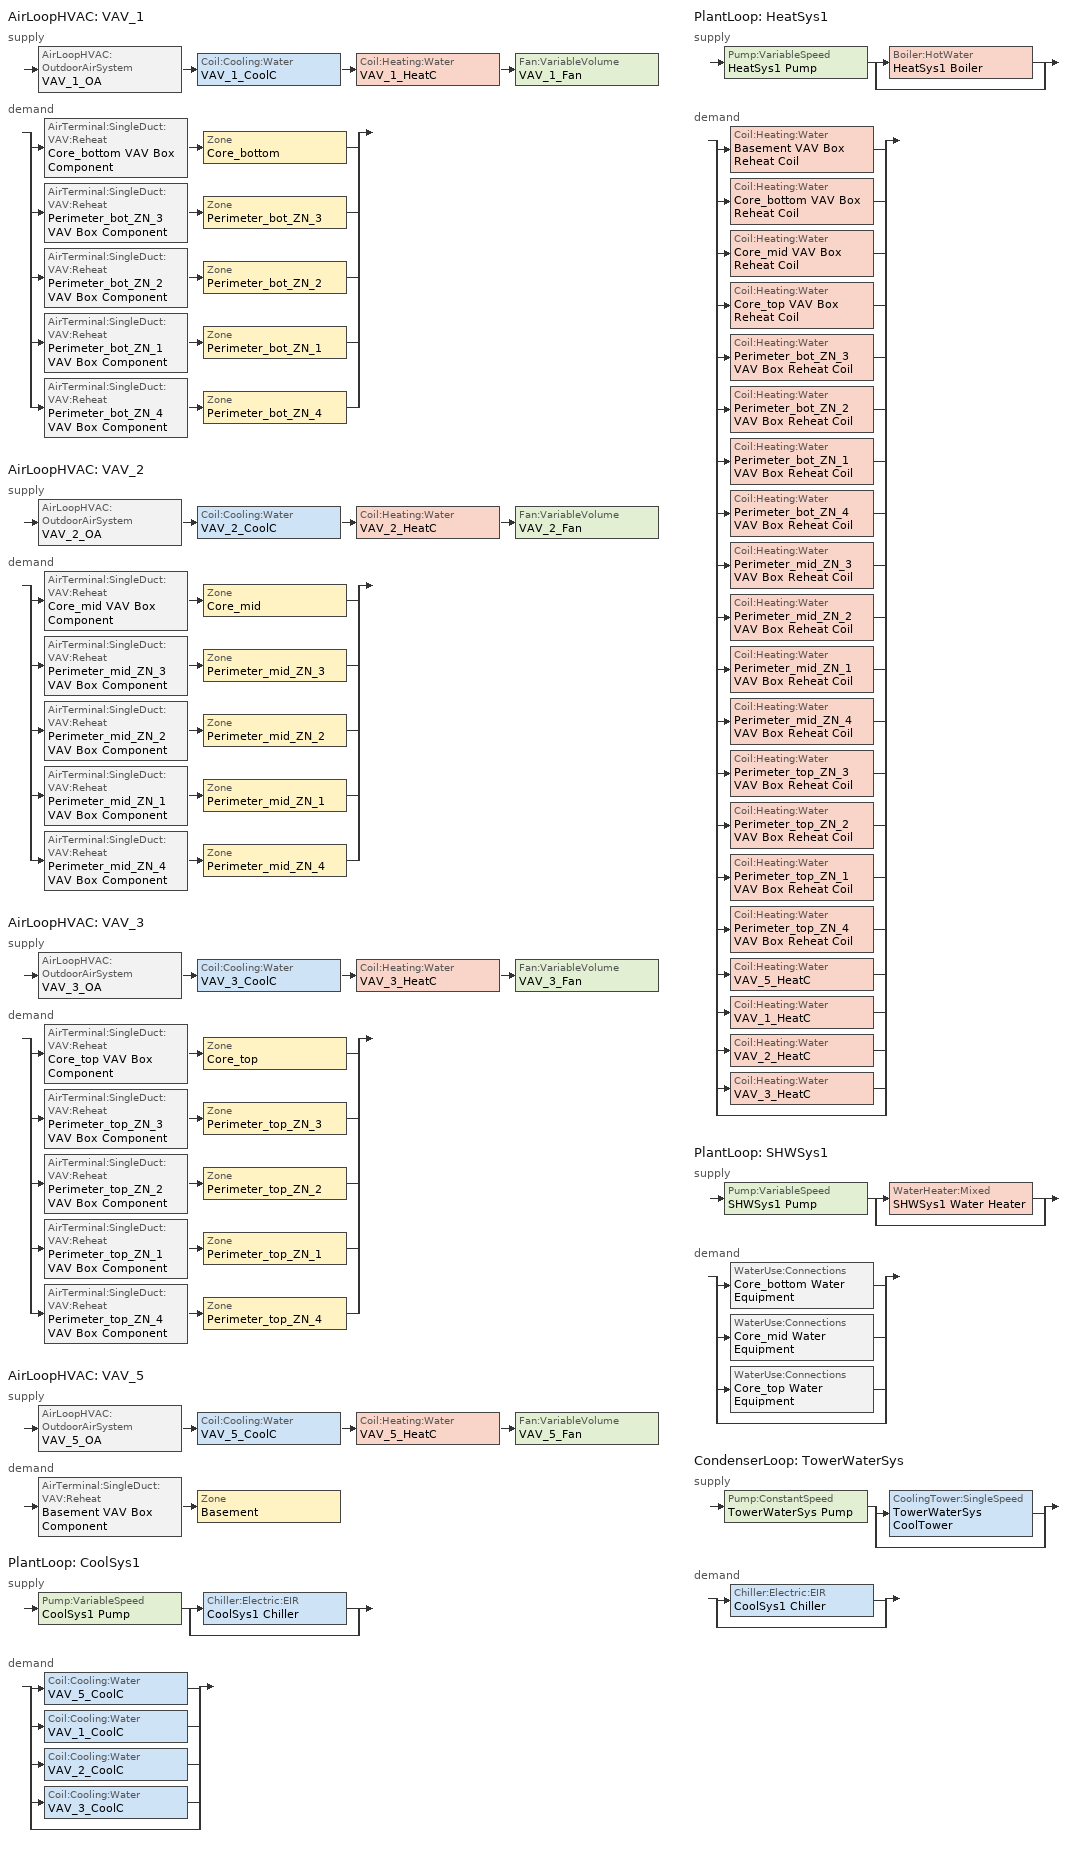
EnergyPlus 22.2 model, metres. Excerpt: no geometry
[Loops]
AirLoopHVAC 'VAV_1'
 supply: AirLoopHVAC:OutdoorAirSystem 'VAV_1_OA' > Coil:Cooling:Water 'VAV_1_CoolC' > Coil:Heating:Water 'VAV_1_HeatC' > Fan:VariableVolume 'VAV_1_Fan'
 demand: split
  | AirTerminal:SingleDuct:VAV:Reheat 'Core_bottom VAV Box Component' > Zone 'Core_bottom'
  | AirTerminal:SingleDuct:VAV:Reheat 'Perimeter_bot_ZN_3 VAV Box Component' > Zone 'Perimeter_bot_ZN_3'
  | AirTerminal:SingleDuct:VAV:Reheat 'Perimeter_bot_ZN_2 VAV Box Component' > Zone 'Perimeter_bot_ZN_2'
  | AirTerminal:SingleDuct:VAV:Reheat 'Perimeter_bot_ZN_1 VAV Box Component' > Zone 'Perimeter_bot_ZN_1'
  | AirTerminal:SingleDuct:VAV:Reheat 'Perimeter_bot_ZN_4 VAV Box Component' > Zone 'Perimeter_bot_ZN_4'
AirLoopHVAC 'VAV_2'
 supply: AirLoopHVAC:OutdoorAirSystem 'VAV_2_OA' > Coil:Cooling:Water 'VAV_2_CoolC' > Coil:Heating:Water 'VAV_2_HeatC' > Fan:VariableVolume 'VAV_2_Fan'
 demand: split
  | AirTerminal:SingleDuct:VAV:Reheat 'Core_mid VAV Box Component' > Zone 'Core_mid'
  | AirTerminal:SingleDuct:VAV:Reheat 'Perimeter_mid_ZN_3 VAV Box Component' > Zone 'Perimeter_mid_ZN_3'
  | AirTerminal:SingleDuct:VAV:Reheat 'Perimeter_mid_ZN_2 VAV Box Component' > Zone 'Perimeter_mid_ZN_2'
  | AirTerminal:SingleDuct:VAV:Reheat 'Perimeter_mid_ZN_1 VAV Box Component' > Zone 'Perimeter_mid_ZN_1'
  | AirTerminal:SingleDuct:VAV:Reheat 'Perimeter_mid_ZN_4 VAV Box Component' > Zone 'Perimeter_mid_ZN_4'
AirLoopHVAC 'VAV_3'
 supply: AirLoopHVAC:OutdoorAirSystem 'VAV_3_OA' > Coil:Cooling:Water 'VAV_3_CoolC' > Coil:Heating:Water 'VAV_3_HeatC' > Fan:VariableVolume 'VAV_3_Fan'
 demand: split
  | AirTerminal:SingleDuct:VAV:Reheat 'Core_top VAV Box Component' > Zone 'Core_top'
  | AirTerminal:SingleDuct:VAV:Reheat 'Perimeter_top_ZN_3 VAV Box Component' > Zone 'Perimeter_top_ZN_3'
  | AirTerminal:SingleDuct:VAV:Reheat 'Perimeter_top_ZN_2 VAV Box Component' > Zone 'Perimeter_top_ZN_2'
  | AirTerminal:SingleDuct:VAV:Reheat 'Perimeter_top_ZN_1 VAV Box Component' > Zone 'Perimeter_top_ZN_1'
  | AirTerminal:SingleDuct:VAV:Reheat 'Perimeter_top_ZN_4 VAV Box Component' > Zone 'Perimeter_top_ZN_4'
AirLoopHVAC 'VAV_5'
 supply: AirLoopHVAC:OutdoorAirSystem 'VAV_5_OA' > Coil:Cooling:Water 'VAV_5_CoolC' > Coil:Heating:Water 'VAV_5_HeatC' > Fan:VariableVolume 'VAV_5_Fan'
 demand: AirTerminal:SingleDuct:VAV:Reheat 'Basement VAV Box Component' > Zone 'Basement'
PlantLoop 'CoolSys1'
 supply: Pump:VariableSpeed 'CoolSys1 Pump' > split
  | Chiller:Electric:EIR 'CoolSys1 Chiller'
  | bypass
 demand: split
  | Coil:Cooling:Water 'VAV_5_CoolC'
  | Coil:Cooling:Water 'VAV_1_CoolC'
  | Coil:Cooling:Water 'VAV_2_CoolC'
  | Coil:Cooling:Water 'VAV_3_CoolC'
  | bypass
PlantLoop 'HeatSys1'
 supply: Pump:VariableSpeed 'HeatSys1 Pump' > split
  | Boiler:HotWater 'HeatSys1 Boiler'
  | bypass
 demand: split
  | Coil:Heating:Water 'Basement VAV Box Reheat Coil'
  | Coil:Heating:Water 'Core_bottom VAV Box Reheat Coil'
  | Coil:Heating:Water 'Core_mid VAV Box Reheat Coil'
  | Coil:Heating:Water 'Core_top VAV Box Reheat Coil'
  | Coil:Heating:Water 'Perimeter_bot_ZN_3 VAV Box Reheat Coil'
  | Coil:Heating:Water 'Perimeter_bot_ZN_2 VAV Box Reheat Coil'
  | Coil:Heating:Water 'Perimeter_bot_ZN_1 VAV Box Reheat Coil'
  | Coil:Heating:Water 'Perimeter_bot_ZN_4 VAV Box Reheat Coil'
  | Coil:Heating:Water 'Perimeter_mid_ZN_3 VAV Box Reheat Coil'
  | Coil:Heating:Water 'Perimeter_mid_ZN_2 VAV Box Reheat Coil'
  | Coil:Heating:Water 'Perimeter_mid_ZN_1 VAV Box Reheat Coil'
  | Coil:Heating:Water 'Perimeter_mid_ZN_4 VAV Box Reheat Coil'
  | Coil:Heating:Water 'Perimeter_top_ZN_3 VAV Box Reheat Coil'
  | Coil:Heating:Water 'Perimeter_top_ZN_2 VAV Box Reheat Coil'
  | Coil:Heating:Water 'Perimeter_top_ZN_1 VAV Box Reheat Coil'
  | Coil:Heating:Water 'Perimeter_top_ZN_4 VAV Box Reheat Coil'
  | Coil:Heating:Water 'VAV_5_HeatC'
  | Coil:Heating:Water 'VAV_1_HeatC'
  | Coil:Heating:Water 'VAV_2_HeatC'
  | Coil:Heating:Water 'VAV_3_HeatC'
  | bypass
PlantLoop 'SHWSys1'
 supply: Pump:VariableSpeed 'SHWSys1 Pump' > split
  | WaterHeater:Mixed 'SHWSys1 Water Heater'
  | bypass
 demand: split
  | WaterUse:Connections 'Core_bottom Water Equipment'
  | WaterUse:Connections 'Core_mid Water Equipment'
  | WaterUse:Connections 'Core_top Water Equipment'
  | bypass
CondenserLoop 'TowerWaterSys'
 supply: Pump:ConstantSpeed 'TowerWaterSys Pump' > split
  | CoolingTower:SingleSpeed 'TowerWaterSys CoolTower'
  | bypass
 demand: split
  | Chiller:Electric:EIR 'CoolSys1 Chiller'
  | bypass
[AirLoopHVAC] Design supply air flow rate=Autosize
VAV_1; VAV_2; VAV_3; VAV_5
[AirTerminal:SingleDuct:VAV:Reheat] Availability schedule=ALWAYS_ON; Constant minimum air flow fraction=0.3; Convergence tolerance=0.001; Damper heating action=Normal; Maximum air flow rate=Autosize; Maximum flow fraction during reheat=Autosize; Maximum flow per zone floor area during reheat=Autosize; Maximum hot water or steam flow rate=Autosize; Minimum hot water or steam flow rate=0; Zone minimum air flow input method=Constant
Name | Reheat coil
Basement VAV Box Component | Basement VAV Box Reheat Coil
Core_bottom VAV Box Component | Core_bottom VAV Box Reheat Coil
Core_mid VAV Box Component | Core_mid VAV Box Reheat Coil
Core_top VAV Box Component | Core_top VAV Box Reheat Coil
Perimeter_bot_ZN_1 VAV Box Component | Perimeter_bot_ZN_1 VAV Box Reheat Coil
Perimeter_bot_ZN_2 VAV Box Component | Perimeter_bot_ZN_2 VAV Box Reheat Coil
Perimeter_bot_ZN_3 VAV Box Component | Perimeter_bot_ZN_3 VAV Box Reheat Coil
Perimeter_bot_ZN_4 VAV Box Component | Perimeter_bot_ZN_4 VAV Box Reheat Coil
Perimeter_mid_ZN_1 VAV Box Component | Perimeter_mid_ZN_1 VAV Box Reheat Coil
Perimeter_mid_ZN_2 VAV Box Component | Perimeter_mid_ZN_2 VAV Box Reheat Coil
Perimeter_mid_ZN_3 VAV Box Component | Perimeter_mid_ZN_3 VAV Box Reheat Coil
Perimeter_mid_ZN_4 VAV Box Component | Perimeter_mid_ZN_4 VAV Box Reheat Coil
Perimeter_top_ZN_1 VAV Box Component | Perimeter_top_ZN_1 VAV Box Reheat Coil
Perimeter_top_ZN_2 VAV Box Component | Perimeter_top_ZN_2 VAV Box Reheat Coil
Perimeter_top_ZN_3 VAV Box Component | Perimeter_top_ZN_3 VAV Box Reheat Coil
Perimeter_top_ZN_4 VAV Box Component | Perimeter_top_ZN_4 VAV Box Reheat Coil
[Boiler:HotWater]
HeatSys1 Boiler: Boiler flow mode=LeavingSetpointModulated; Design water flow rate=Autosize; Efficiency curve temperature evaluation variable=LeavingBoiler; Fuel type=NaturalGas; Maximum part load ratio=1.2; Minimum part load ratio=0; Nominal capacity=Autosize; Nominal thermal efficiency=0.8; Optimum part load ratio=1; Parasitic electric load=0; Sizing factor=1; Water outlet upper temperature limit=95
[Chiller:Electric:EIR]
CoolSys1 Chiller: Chiller flow mode=NotModulated; Condenser fan power ratio=0; Condenser type=WaterCooled; Cooling capacity function of temperature curve=ChillerCentCapFT; Design heat recovery water flow rate=0; Electric input to cooling output ratio function of part load ratio curve=ChillerCentEIRPLR; Electric input to cooling output ratio function of temperature curve=ChillerCentEIRFT; Leaving chilled water lower temperature limit=2; Maximum part load ratio=1; Minimum part load ratio=0.15; Minimum unloading ratio=0.25; Optimum part load ratio=1; Reference capacity=Autosize; Reference chilled water flow rate=Autosize; Reference condenser fluid flow rate=Autosize; Reference cop=5.5; Reference entering condenser fluid temperature=29.4; Reference leaving chilled water temperature=6.67; Sizing factor=1
[Coil:Cooling:Water] Availability schedule=ALWAYS_ON; Design air flow rate=Autosize; Design inlet air humidity ratio=Autosize; Design inlet air temperature=Autosize; Design inlet water temperature=Autosize; Design outlet air humidity ratio=Autosize; Design outlet air temperature=Autosize; Design water flow rate=Autosize; Heat exchanger configuration=CrossFlow; Type of analysis=SimpleAnalysis
VAV_1_CoolC; VAV_2_CoolC; VAV_3_CoolC; VAV_5_CoolC
[Coil:Heating:Water] Availability schedule=ALWAYS_ON; Maximum water flow rate=Autosize; Performance input method=UFactorTimesAreaAndDesignWaterFlowRate; Rated capacity=Autosize; Rated inlet air temperature=16.6; Rated inlet water temperature=82.2; Rated outlet air temperature=32.2; Rated outlet water temperature=71.1; U factor times area value=Autosize
Basement VAV Box Reheat Coil; Core_bottom VAV Box Reheat Coil; Core_mid VAV Box Reheat Coil; Core_top VAV Box Reheat Coil; Perimeter_bot_ZN_1 VAV Box Reheat Coil; Perimeter_bot_ZN_2 VAV Box Reheat Coil; Perimeter_bot_ZN_3 VAV Box Reheat Coil; Perimeter_bot_ZN_4 VAV Box Reheat Coil; Perimeter_mid_ZN_1 VAV Box Reheat Coil; Perimeter_mid_ZN_2 VAV Box Reheat Coil; Perimeter_mid_ZN_3 VAV Box Reheat Coil; Perimeter_mid_ZN_4 VAV Box Reheat Coil; Perimeter_top_ZN_1 VAV Box Reheat Coil; Perimeter_top_ZN_2 VAV Box Reheat Coil; Perimeter_top_ZN_3 VAV Box Reheat Coil; Perimeter_top_ZN_4 VAV Box Reheat Coil; VAV_1_HeatC; VAV_2_HeatC; VAV_3_HeatC; VAV_5_HeatC
[ComponentCost:LineItem]
Name | Cost per each | Item | Line item type | Quantity | Cost per unit of output capacity
ElectricEquipment:Basement:PlugMisc | 1 | Basement | General | 17.2454
ElectricEquipment:Core_bottom:PlugMisc | 1 | Core_bottom | General | 20.4358
ElectricEquipment:Core_mid:PlugMisc | 1 | Core_mid | General | 204.3585
ElectricEquipment:Core_top:Elevators | 1 | Core_top | General | 240.7403
ElectricEquipment:Perimeter_bot_ZN_1:PlugMisc | 1 | Perimeter_bot_ZN_1 | General | 2.5293
ElectricEquipment:Perimeter_bot_ZN_2:PlugMisc | 1 | Perimeter_bot_ZN_2 | General | 1.6299
ElectricEquipment:Perimeter_bot_ZN_3:PlugMisc | 1 | Perimeter_bot_ZN_3 | General | 2.5292
ElectricEquipment:Perimeter_bot_ZN_4:PlugMisc | 1 | Perimeter_bot_ZN_4 | General | 1.6299
ElectricEquipment:Perimeter_mid_ZN_1:PlugMisc | 1 | Perimeter_mid_ZN_1 | General | 25.293
ElectricEquipment:Perimeter_mid_ZN_2:PlugMisc | 1 | Perimeter_mid_ZN_2 | General | 16.2994
ElectricEquipment:Perimeter_mid_ZN_3:PlugMisc | 1 | Perimeter_mid_ZN_3 | General | 25.2924
ElectricEquipment:Perimeter_mid_ZN_4:PlugMisc | 1 | Perimeter_mid_ZN_4 | General | 16.2994
ElectricEquipment:Perimeter_top_ZN_1:PlugMisc | 1 | Perimeter_top_ZN_1 | General | 2.5293
ElectricEquipment:Perimeter_top_ZN_2:PlugMisc | 1 | Perimeter_top_ZN_2 | General | 1.6299
ElectricEquipment:Perimeter_top_ZN_3:PlugMisc | 1 | Perimeter_top_ZN_3 | General | 2.5292
ElectricEquipment:Perimeter_top_ZN_4:PlugMisc | 1 | Perimeter_top_ZN_4 | General | 1.6299
Infiltration:Core_top | 1 | Core_top | General | 0.7721
Infiltration:Perimeter_bot_ZN_1 | 1 | Perimeter_bot_ZN_1 | General | 0.0597
Infiltration:Perimeter_bot_ZN_2 | 1 | Perimeter_bot_ZN_2 | General | 0.04
Infiltration:Perimeter_bot_ZN_3 | 1 | Perimeter_bot_ZN_3 | General | 0.0597
Infiltration:Perimeter_bot_ZN_4 | 1 | Perimeter_bot_ZN_4 | General | 0.04
Infiltration:Perimeter_mid_ZN_1 | 1 | Perimeter_mid_ZN_1 | General | 0.5972
Infiltration:Perimeter_mid_ZN_2 | 1 | Perimeter_mid_ZN_2 | General | 0.4003
Infiltration:Perimeter_mid_ZN_3 | 1 | Perimeter_mid_ZN_3 | General | 0.5972
Infiltration:Perimeter_mid_ZN_4 | 1 | Perimeter_mid_ZN_4 | General | 0.4003
Infiltration:Perimeter_top_ZN_1 | 1 | Perimeter_top_ZN_1 | General | 0.1553
Infiltration:Perimeter_top_ZN_2 | 1 | Perimeter_top_ZN_2 | General | 0.1016
Infiltration:Perimeter_top_ZN_3 | 1 | Perimeter_top_ZN_3 | General | 0.1553
Infiltration:Perimeter_top_ZN_4 | 1 | Perimeter_top_ZN_4 | General | 0.1016
LIGHTING EQUIP:Basement |  | Basement | Lights |  | 1
LIGHTING EQUIP:Core_bottom |  | Core_bottom | Lights |  | 1
LIGHTING EQUIP:Core_mid |  | Core_mid | Lights |  | 1
LIGHTING EQUIP:Core_top |  | Core_top | Lights |  | 1
LIGHTING EQUIP:Perimeter_bot_ZN_1 |  | Perimeter_bot_ZN_1 | Lights |  | 1
LIGHTING EQUIP:Perimeter_bot_ZN_2 |  | Perimeter_bot_ZN_2 | Lights |  | 1
LIGHTING EQUIP:Perimeter_bot_ZN_3 |  | Perimeter_bot_ZN_3 | Lights |  | 1
LIGHTING EQUIP:Perimeter_bot_ZN_4 |  | Perimeter_bot_ZN_4 | Lights |  | 1
LIGHTING EQUIP:Perimeter_mid_ZN_1 |  | Perimeter_mid_ZN_1 | Lights |  | 1
LIGHTING EQUIP:Perimeter_mid_ZN_2 |  | Perimeter_mid_ZN_2 | Lights |  | 1
LIGHTING EQUIP:Perimeter_mid_ZN_3 |  | Perimeter_mid_ZN_3 | Lights |  | 1
LIGHTING EQUIP:Perimeter_mid_ZN_4 |  | Perimeter_mid_ZN_4 | Lights |  | 1
LIGHTING EQUIP:Perimeter_top_ZN_1 |  | Perimeter_top_ZN_1 | Lights |  | 1
LIGHTING EQUIP:Perimeter_top_ZN_2 |  | Perimeter_top_ZN_2 | Lights |  | 1
LIGHTING EQUIP:Perimeter_top_ZN_3 |  | Perimeter_top_ZN_3 | Lights |  | 1
LIGHTING EQUIP:Perimeter_top_ZN_4 |  | Perimeter_top_ZN_4 | Lights |  | 1
People:Basement | 1 | Basement | General | 95.8476
People:Core_bottom | 1 | Core_bottom | General | 136.239
People:Core_mid | 1 | Core_mid | General | 1362.39
People:Core_top | 1 | Core_top | General | 136.239
People:Perimeter_bot_ZN_1 | 1 | Perimeter_bot_ZN_1 | General | 16.862
People:Perimeter_bot_ZN_2 | 1 | Perimeter_bot_ZN_2 | General | 10.8663
People:Perimeter_bot_ZN_3 | 1 | Perimeter_bot_ZN_3 | General | 16.8616
People:Perimeter_bot_ZN_4 | 1 | Perimeter_bot_ZN_4 | General | 10.8663
People:Perimeter_mid_ZN_1 | 1 | Perimeter_mid_ZN_1 | General | 168.6198
People:Perimeter_mid_ZN_2 | 1 | Perimeter_mid_ZN_2 | General | 108.6626
People:Perimeter_mid_ZN_3 | 1 | Perimeter_mid_ZN_3 | General | 168.6161
People:Perimeter_mid_ZN_4 | 1 | Perimeter_mid_ZN_4 | General | 108.6626
People:Perimeter_top_ZN_1 | 1 | Perimeter_top_ZN_1 | General | 16.862
People:Perimeter_top_ZN_2 | 1 | Perimeter_top_ZN_2 | General | 10.8663
People:Perimeter_top_ZN_3 | 1 | Perimeter_top_ZN_3 | General | 16.8616
People:Perimeter_top_ZN_4 | 1 | Perimeter_top_ZN_4 | General | 10.8663
[CondenserEquipmentList]
TowerWaterSys Equipment List: TowerWaterSys CoolTower, CoolingTower:SingleSpeed
[CondenserEquipmentOperationSchemes]
TowerWaterSys Loop Operation Scheme List: Control scheme 1=TowerWaterSys Operation Scheme; Control scheme 1 schedule=PlantOnSched
[CondenserLoop]
TowerWaterSys: Condenser equipment operation scheme=TowerWaterSys Loop Operation Scheme List; Condenser loop volume=Autocalculate; Fluid type=Water; Load distribution scheme=SequentialLoad; Maximum loop flow rate=Autosize; Maximum loop temperature=80; Minimum loop flow rate=0; Minimum loop temperature=5
[Controller:OutdoorAir] Economizer control action type=ModulateFlow; Economizer control type=DifferentialDryBulb; Economizer maximum limit dry bulb temperature=28; Economizer maximum limit enthalpy=64000; Economizer minimum limit dry bulb temperature=0; Lockout type=NoLockout; Maximum outdoor air flow rate=Autosize; Minimum limit type=FixedMinimum; Minimum outdoor air flow rate=Autosize; Minimum outdoor air schedule=MinOA_MotorizedDamper_Sched
VAV_1_OA_Controller; VAV_2_OA_Controller; VAV_3_OA_Controller; VAV_5_OA_Controller
[Controller:WaterCoil] Actuator variable=Flow; Control variable=Temperature; Maximum actuated flow=Autosize; Minimum actuated flow=0
Name | Action | Controller convergence tolerance
VAV_1_CoolC_Controller; VAV_2_CoolC_Controller; VAV_3_CoolC_Controller; VAV_5_CoolC_Controller | Reverse
VAV_1_HeatC_Controller; VAV_2_HeatC_Controller; VAV_3_HeatC_Controller; VAV_5_HeatC_Controller | Normal | 0.0001
[CoolingTower:SingleSpeed]
TowerWaterSys CoolTower: Blowdown calculation mode=ConcentrationRatio; Blowdown concentration ratio=3; Capacity control=FanCycling; Design air flow rate=Autosize; Design fan power=Autosize; Design u factor times area value=Autosize; Design water flow rate=Autosize; Drift loss percent=0.008; Evaporation loss mode=SaturatedExit; Free convection regime air flow rate=Autocalculate; Free convection regime u factor times area value=Autocalculate; Number of cells=1; Performance input method=UFactorTimesAreaAndDesignWaterFlowRate
[DesignSpecification:OutdoorAir] Outdoor air flow per zone floor area=0; Outdoor air method=Flow/Zone
Name | Outdoor air flow per zone
SZ DSOA Basement | 0.9585
SZ DSOA Core_bottom; SZ DSOA Core_mid; SZ DSOA Core_top | 1.3624
SZ DSOA Perimeter_bot_ZN_1; SZ DSOA Perimeter_bot_ZN_3; SZ DSOA Perimeter_mid_ZN_1; SZ DSOA Perimeter_mid_ZN_3; SZ DSOA Perimeter_top_ZN_1; SZ DSOA Perimeter_top_ZN_3 | 0.1686
SZ DSOA Perimeter_bot_ZN_2; SZ DSOA Perimeter_bot_ZN_4; SZ DSOA Perimeter_mid_ZN_2; SZ DSOA Perimeter_mid_ZN_4; SZ DSOA Perimeter_top_ZN_2; SZ DSOA Perimeter_top_ZN_4 | 0.1087
[EnergyManagementSystem:Actuator]
Name | Actuated component control type | Actuated component type | Actuated component unique
CoolSys1_Loop_Setpoint | Temperature Setpoint | System Node Setpoint | CoolSys1 Supply Outlet Node
HeatSys1_Boiler_Setpoint | Temperature Setpoint | System Node Setpoint | HeatSys1 Supply Equipment Outlet Node
HeatSys1_Loop_Setpoint | Temperature Setpoint | System Node Setpoint | HeatSys1 Supply Outlet Node
SHWSys1_Loop_Setpoint | Temperature Setpoint | System Node Setpoint | SHWSys1 Supply Outlet Node
VAV_1_CoolC_Setpoint; VAV_5_SAT_setpoint | Temperature Setpoint | System Node Setpoint | VAV_1_CoolC-VAV_1_HeatCNode
VAV_1_HeatC_Setpoint | Temperature Setpoint | System Node Setpoint | VAV_1_HeatC-VAV_1_FanNode
VAV_1_NightCycleStatus | Availability Status | AirLoopHVAC | VAV_1
VAV_1_OA_Setpoint | Temperature Setpoint | System Node Setpoint | VAV_1_OA-VAV_1_CoolCNode
VAV_1_SAT_setpoint | Temperature Setpoint | System Node Setpoint | VAV_1 Supply Equipment Outlet Node
VAV_2_CoolC_Setpoint; VAV_2_SAT_setpoint | Temperature Setpoint | System Node Setpoint | VAV_2_CoolC-VAV_2_HeatCNode
VAV_2_HeatC_Setpoint | Temperature Setpoint | System Node Setpoint | VAV_2_HeatC-VAV_2_FanNode
VAV_2_NightCycleStatus | Availability Status | AirLoopHVAC | VAV_2
VAV_2_OA_Setpoint | Temperature Setpoint | System Node Setpoint | VAV_2_OA-VAV_2_CoolCNode
VAV_3_CoolC_Setpoint; VAV_3_SAT_setpoint | Temperature Setpoint | System Node Setpoint | VAV_3_CoolC-VAV_3_HeatCNode
VAV_3_HeatC_Setpoint | Temperature Setpoint | System Node Setpoint | VAV_3_HeatC-VAV_3_FanNode
VAV_3_NightCycleStatus | Availability Status | AirLoopHVAC | VAV_3
VAV_3_OA_Setpoint | Temperature Setpoint | System Node Setpoint | VAV_3_OA-VAV_3_CoolCNode
VAV_5_CoolC_Setpoint | Temperature Setpoint | System Node Setpoint | VAV_5_CoolC-VAV_5_HeatCNode
VAV_5_HeatC_Setpoint | Temperature Setpoint | System Node Setpoint | VAV_5_HeatC-VAV_5_FanNode
VAV_5_NightCycleStatus | Availability Status | AirLoopHVAC | VAV_5
VAV_5_OA_Setpoint | Temperature Setpoint | System Node Setpoint | VAV_5_OA-VAV_5_CoolCNode
[EnergyManagementSystem:Sensor]
Name | Output variable or output meter index key | Output variable or output meter
T_VAV1FanIn | VAV_1_HeatC-VAV_1_FanNode | System Node Temperature
T_VAV1FanOut | VAV_1 Supply Equipment Outlet Node | System Node Temperature
T_VAV2FanIn | VAV_2_HeatC-VAV_2_FanNode | System Node Temperature
T_VAV2FanOut | VAV_2 Supply Equipment Outlet Node | System Node Temperature
T_VAV3FanIn | VAV_3_HeatC-VAV_3_FanNode | System Node Temperature
T_VAV3FanOut | VAV_3 Supply Equipment Outlet Node | System Node Temperature
T_VAV5FanIn | VAV_5_HeatC-VAV_5_FanNode | System Node Temperature
T_VAV5FanOut | VAV_5 Supply Equipment Outlet Node | System Node Temperature
TzoneVAV1_1 | Core_bottom | Zone Mean Air Temperature
TzoneVAV1_2 | Perimeter_bot_ZN_3 | Zone Mean Air Temperature
TzoneVAV1_3 | Perimeter_bot_ZN_2 | Zone Mean Air Temperature
TzoneVAV1_4 | Perimeter_bot_ZN_1 | Zone Mean Air Temperature
TzoneVAV1_5 | Perimeter_bot_ZN_4 | Zone Mean Air Temperature
TzoneVAV2_1 | Core_mid | Zone Mean Air Temperature
TzoneVAV2_2 | Perimeter_mid_ZN_3 | Zone Mean Air Temperature
TzoneVAV2_3 | Perimeter_mid_ZN_2 | Zone Mean Air Temperature
TzoneVAV2_4 | Perimeter_mid_ZN_1 | Zone Mean Air Temperature
TzoneVAV2_5 | Perimeter_mid_ZN_4 | Zone Mean Air Temperature
TzoneVAV3_1 | Core_top | Zone Mean Air Temperature
TzoneVAV3_2 | Perimeter_top_ZN_3 | Zone Mean Air Temperature
TzoneVAV3_3 | Perimeter_top_ZN_2 | Zone Mean Air Temperature
TzoneVAV3_4 | Perimeter_top_ZN_1 | Zone Mean Air Temperature
TzoneVAV3_5 | Perimeter_top_ZN_4 | Zone Mean Air Temperature
TzoneVAV5 | Basement | Zone Mean Air Temperature
[Fan:VariableVolume] Availability schedule=HVACOperationSchd; End use subcategory=Fan Energy; Fan power coefficient 1=0.0407599; Fan power coefficient 2=0.088045; Fan power coefficient 3=-0.0729261; Fan power coefficient 4=0.94374; Fan power coefficient 5=0; Fan power minimum air flow rate=0; Fan power minimum flow rate input method=FixedFlowRate; Fan total efficiency=0.210943; Maximum flow rate=Autosize; Motor efficiency=0.95; Motor in airstream fraction=1; Pressure rise=500
VAV_1_Fan; VAV_2_Fan; VAV_3_Fan; VAV_5_Fan
[PlantEquipmentList]
CoolSys1 Equipment List: CoolSys1 Chiller, Chiller:Electric:EIR
HeatSys1 Equipment List: HeatSys1 Boiler, Boiler:HotWater
SHWSys1 Equipment List: SHWSys1 Water Heater, WaterHeater:Mixed
[PlantEquipmentOperation:CoolingLoad] Load range 1 lower limit=0
Name | Load range 1 upper limit | Range 1 equipment list
CoolSys1 Operation Scheme | 1e+14 | CoolSys1 Equipment List
TowerWaterSys Operation Scheme | 1e+12 | TowerWaterSys Equipment List
[PlantEquipmentOperation:HeatingLoad] Load range 1 lower limit=0; Load range 1 upper limit=1e+15
Name | Range 1 equipment list
HeatSys1 Operation Scheme | HeatSys1 Equipment List
SHWSys1 Operation Scheme | SHWSys1 Equipment List
[PlantEquipmentOperationSchemes] Control scheme 1 schedule=PlantOnSched
Name | Control scheme 1
CoolSys1 Loop Operation Scheme List | CoolSys1 Operation Scheme
HeatSys1 Loop Operation Scheme List | HeatSys1 Operation Scheme
SHWSys1 Loop Operation Scheme List | SHWSys1 Operation Scheme
[PlantLoop] Fluid type=Water; Load distribution scheme=Optimal; Maximum loop flow rate=Autosize; Minimum loop flow rate=0; Plant loop volume=Autocalculate
Name | Maximum loop temperature | Minimum loop temperature | Plant equipment operation scheme
CoolSys1 | 98 | 1 | CoolSys1 Loop Operation Scheme List
HeatSys1 | 100 | 10 | HeatSys1 Loop Operation Scheme List
SHWSys1 | 60 | 10 | SHWSys1 Loop Operation Scheme List
[Pump:ConstantSpeed]
TowerWaterSys Pump: Design flow rate=Autosize; Design power consumption=Autosize; Design pump head=179352; Fraction of motor inefficiencies to fluid stream=0; Motor efficiency=0.87; Pump control type=Intermittent
[Pump:VariableSpeed] Design maximum flow rate=Autosize; Design minimum flow rate=0; Design power consumption=Autosize; Design pump head=179352; Fraction of motor inefficiencies to fluid stream=0; Pump control type=Intermittent; Coefficient 1 of the part load performance curve=0; Coefficient 2 of the part load performance curve=1; Coefficient 3 of the part load performance curve=0; Coefficient 4 of the part load performance curve=0
Name | Motor efficiency
CoolSys1 Pump | 0.9
HeatSys1 Pump | 0.875
SHWSys1 Pump | 0.85
[SetpointManager:FollowOutdoorAirTemperature]
TowerWaterSys: Control variable=Temperature; Maximum setpoint temperature=80; Minimum setpoint temperature=5; Offset temperature difference=0; Reference temperature type=OutdoorAirWetBulb; Setpoint node or nodelist=TowerWaterSys Supply Outlet Node
[SetpointManager:Scheduled]
HeatSys1 Loop Setpoint Manager: Control variable=Temperature; Schedule=HW-Loop-Temp-Schedule; Setpoint node or nodelist=HeatSys1 Supply Outlet Node
[Sizing:Plant]
Name | Design loop exit temperature | Loop design temperature difference | Loop type
SHWSys1 | 60 | 5 | Heating
HeatSys1 | 82 | 11 | Heating
CoolSys1 | 7.22 | 6.67 | Cooling
TowerWaterSys | 29.4 | 5.6 | Condenser
[Sizing:System] 100 outdoor air in cooling=No; 100 outdoor air in heating=No; Central cooling capacity control method=VAV; Central cooling design supply air humidity ratio=0.0085; Central cooling design supply air temperature=12.8; Central heating design supply air humidity ratio=0.008; Central heating design supply air temperature=16.7; Central heating maximum system air flow ratio=0.3; Cooling design capacity=Autosize; Cooling design capacity method=CoolingDesignCapacity; Cooling supply air flow rate=0; Cooling supply air flow rate method=DesignDay; Design outdoor air flow rate=Autosize; Heating design capacity=Autosize; Heating design capacity method=HeatingDesignCapacity; Heating supply air flow rate=0; Heating supply air flow rate method=DesignDay; Precool design humidity ratio=0.008; Precool design temperature=12.8; Preheat design humidity ratio=0.008; Preheat design temperature=7; System outdoor air method=ZoneSum; Type of load to size on=Sensible; Type of zone sum to use=NonCoincident; Zone maximum outdoor air fraction=1
VAV_5; VAV_1; VAV_2; VAV_3
[Sizing:Zone] Account for dedicated outdoor air system=No; Cooling design air flow method=DesignDayWithLimit; Cooling minimum air flow=0; Cooling minimum air flow fraction=0; Dedicated outdoor air high setpoint temperature for design=Autosize; Dedicated outdoor air low setpoint temperature for design=Autosize; Dedicated outdoor air system control strategy=NeutralSupplyAir; Heating design air flow method=DesignDay; Heating design air flow rate=0; Zone cooling design supply air humidity ratio=0.0085; Zone cooling design supply air temperature=14; Zone cooling design supply air temperature input method=SupplyAirTemperature; Zone cooling sizing factor=0; Zone heating design supply air humidity ratio=0.008; Zone heating design supply air temperature=40; Zone heating design supply air temperature input method=SupplyAirTemperature; Zone heating sizing factor=0
Name | Design specification outdoor air object
Basement | SZ DSOA Basement
Core_bottom | SZ DSOA Core_bottom
Core_mid | SZ DSOA Core_mid
Core_top | SZ DSOA Core_top
Perimeter_bot_ZN_3 | SZ DSOA Perimeter_bot_ZN_3
Perimeter_bot_ZN_2 | SZ DSOA Perimeter_bot_ZN_2
Perimeter_bot_ZN_1 | SZ DSOA Perimeter_bot_ZN_1
Perimeter_bot_ZN_4 | SZ DSOA Perimeter_bot_ZN_4
Perimeter_mid_ZN_3 | SZ DSOA Perimeter_mid_ZN_3
Perimeter_mid_ZN_2 | SZ DSOA Perimeter_mid_ZN_2
Perimeter_mid_ZN_1 | SZ DSOA Perimeter_mid_ZN_1
Perimeter_mid_ZN_4 | SZ DSOA Perimeter_mid_ZN_4
Perimeter_top_ZN_3 | SZ DSOA Perimeter_top_ZN_3
Perimeter_top_ZN_2 | SZ DSOA Perimeter_top_ZN_2
Perimeter_top_ZN_1 | SZ DSOA Perimeter_top_ZN_1
Perimeter_top_ZN_4 | SZ DSOA Perimeter_top_ZN_4
[ThermostatSetpoint:DualSetpoint] Cooling setpoint temperature schedule=ClgSetP_Sch; Heating setpoint temperature schedule=HtgSetP_Sch
Basement DualSPSched; Core_bottom DualSPSched; Core_mid DualSPSched; Core_top DualSPSched; Perimeter_bot_ZN_1 DualSPSched; Perimeter_bot_ZN_2 DualSPSched; Perimeter_bot_ZN_3 DualSPSched; Perimeter_bot_ZN_4 DualSPSched; Perimeter_mid_ZN_1 DualSPSched; Perimeter_mid_ZN_2 DualSPSched; Perimeter_mid_ZN_3 DualSPSched; Perimeter_mid_ZN_4 DualSPSched; Perimeter_top_ZN_1 DualSPSched; Perimeter_top_ZN_2 DualSPSched; Perimeter_top_ZN_3 DualSPSched; Perimeter_top_ZN_4 DualSPSched
[UtilityCost:Charge:Simple]
Name | Category variable | Cost per unit value or variable | Season | Source variable | Tariff | Utility cost charge simple
UtilityCost:Charge:Simple 20 | DemandCharges | 1.068 | Summer | totalDemand | PSEG_LPL_LargePowerLight | SummerGenerationDemandCharge
UtilityCost:Charge:Simple 21 | DemandCharges | 1.5729 | Annual | totalDemand | PSEG_LPL_LargePowerLight | TransmissionDemandCharge
UtilityCost:Charge:Simple 22 | Taxes | 0.08 | Summer | SubTotal | PSEG_LPL_LargePowerLight | taxofEightPercent
UtilityCost:Charge:Simple 23 | EnergyCharges | 0.0127 | Summer | totalEnergy | PSEG_GLP_GeneralLightPow | SummerDistributionCharge
UtilityCost:Charge:Simple 24 | EnergyCharges | 0.0057 | Winter | totalEnergy | PSEG_GLP_GeneralLightPow | WinterDistributionCharge
UtilityCost:Charge:Simple 25 | EnergyCharges | 0.066 | Summer | totalEnergy | PSEG_GLP_GeneralLightPow | SummerGenerationCharge
UtilityCost:Charge:Simple 26 | EnergyCharges | 0.0483 | Winter | totalEnergy | PSEG_GLP_GeneralLightPow | WinterGenerationCharge
UtilityCost:Charge:Simple 27 | DemandCharges | 0.5163 | Winter | totalDemand | PSEG_GLP_GeneralLightPow | WinterGenerationDemandCharge
UtilityCost:Charge:Simple 28 | DemandCharges | 1.068 | Summer | totalDemand | PSEG_GLP_GeneralLightPow | SummerGenerationDemandCharge
UtilityCost:Charge:Simple 29 | DemandCharges | 6.7542 | Summer | totalDemand | PSEG_GLP_GeneralLightPow | SummerDistributionDemandCharge
UtilityCost:Charge:Simple 30 | DemandCharges | 3.6393 | Annual | totalDemand | PSEG_GLP_GeneralLightPow | AnnualDistributionDemandCharge
UtilityCost:Charge:Simple 31 | DemandCharges | 1.5729 | Annual | totalDemand | PSEG_GLP_GeneralLightPow | AnnualTransmissionDemandCharge
UtilityCost:Charge:Simple 32 | Taxes | 0.08 | Summer | SubTotal | PSEG_GLP_GeneralLightPow | taxofEightPercent
UtilityCost:Charge:Simple 33 | EnergyCharges | NJ_MonthlyGasRates | Annual | totalEnergy | NJ_EIAMonthlyRateGas | MonthlyRateGasCharge
UtilityCost:Charge:Simple 34 | Taxes | 0.0625 | Annual | SubTotal | NJ_EIAMonthlyRateGas | TaxofSixPtTwoFivePercent
[UtilityCost:Qualify] Season=Annual; Threshold test=Count; Variable=TotalDemand
Name | Number of months | Qualify type | Tariff | Threshold value or variable | Utility cost qualify
UtilityCost:Qualify 1 | 12 | Minimum | PSEG_LPL_LargePowLit750kw | 750 | MinDemand750kw
UtilityCost:Qualify 2 | 1 | Maximum | PSEG_LPL_LargePowerLight | 750 | MaxDemand750kw
UtilityCost:Qualify 3 | 12 | Minimum | PSEG_LPL_LargePowerLight | 150 | MinDemand150kw
UtilityCost:Qualify 4 | 1 | Maximum | PSEG_GLP_GeneralLightPow | 150 | MaxDemand150kw
[UtilityCost:Tariff]
Name | Conversion factor choice | Group | Monthly charge or variable | Output meter | Demand window length | Season schedule | Time of use period schedule
NJ_EIAMonthlyRateGas | MCF | Comm Gas | 0 | NaturalGas:Facility
PSEG_GLP_GeneralLightPow | kWh | Comm Elect | 3.96 | Electricity:Facility | HalfHour | PSEGSeasonSchedule
PSEG_LPL_LargePowLit750kw; PSEG_LPL_LargePowerLight | kWh | Comm Elect | 347.77 | Electricity:Facility | HalfHour | PSEGSeasonSchedule | PSEGTOUSched
[UtilityCost:Variable]
NJ_MonthlyGasRates: January value=10.79; February value=11.06; March value=10.77; April value=9.41; May value=9.98; June value=10.65; July value=11.03; August value=10.51; September value=8.84; October value=9.42; November value=8.32; December value=9.12; Tariff=NJ_EIAMonthlyRateGas; Variable type=Currency
[WaterHeater:Mixed]
SHWSys1 Water Heater: Ambient temperature indicator=Schedule; Ambient temperature schedule=SHWSys1 Water Heater Ambient Temperature Schedule Name; Deadband temperature difference=2; Heater control type=Cycle; Heater fuel type=NaturalGas; Heater maximum capacity=845000; Heater thermal efficiency=0.8; Indirect water heating recovery time=1.5; Maximum temperature limit=82.2222; Off cycle loss coefficient to ambient temperature=6; Off cycle parasitic fuel consumption rate=20; Off cycle parasitic fuel type=NaturalGas; Off cycle parasitic heat fraction to tank=0.8; On cycle loss coefficient to ambient temperature=6; On cycle parasitic fuel type=NaturalGas; Setpoint temperature schedule=SHWSys1 Water Heater Setpoint Temperature Schedule Name; Source side design flow rate=Autosize; Source side effectiveness=1; Tank volume=0.7571; Use side design flow rate=Autosize; Use side effectiveness=1
[WaterUse:Connections]
Name | Water use equipment name 1
Core_bottom Water Equipment | Core_bottom Water Equipment
Core_mid Water Equipment | Core_mid Water Equipment
Core_top Water Equipment | Core_top Water Equipment
[WaterUse:Equipment] Flow rate fraction schedule=BLDG_SWH_SCH; Peak flow rate=2.23972e-05
Name | Zone | Hot water supply temperature schedule | Latent fraction schedule | Sensible fraction schedule | Target temperature schedule
Core_bottom Water Equipment | Core_bottom | Core_bottom Water Equipment Hot Supply Temp Sched | Core_bottom Water Equipment Latent fract sched | Core_bottom Water Equipment Sensible fract sched | Core_bottom Water Equipment Temp Sched
Core_mid Water Equipment | Core_mid | Core_mid Water Equipment Hot Supply Temp Sched | Core_mid Water Equipment Latent fract sched | Core_mid Water Equipment Sensible fract sched | Core_mid Water Equipment Temp Sched
Core_top Water Equipment | Core_top | Core_top Water Equipment Hot Supply Temp Sched | Core_top Water Equipment Latent fract sched | Core_top Water Equipment Sensible fract sched | Core_top Water Equipment Temp Sched
[ZoneControl:Thermostat] Control type schedule=Dual Zone Control Type Sched
Name | Zone or zonelist | Control 1
Basement Thermostat | Basement | Basement DualSPSched
Core_bottom Thermostat | Core_bottom | Core_bottom DualSPSched
Core_mid Thermostat | Core_mid | Core_mid DualSPSched
Core_top Thermostat | Core_top | Core_top DualSPSched
Perimeter_bot_ZN_1 Thermostat | Perimeter_bot_ZN_1 | Perimeter_bot_ZN_1 DualSPSched
Perimeter_bot_ZN_2 Thermostat | Perimeter_bot_ZN_2 | Perimeter_bot_ZN_2 DualSPSched
Perimeter_bot_ZN_3 Thermostat | Perimeter_bot_ZN_3 | Perimeter_bot_ZN_3 DualSPSched
Perimeter_bot_ZN_4 Thermostat | Perimeter_bot_ZN_4 | Perimeter_bot_ZN_4 DualSPSched
Perimeter_mid_ZN_1 Thermostat | Perimeter_mid_ZN_1 | Perimeter_mid_ZN_1 DualSPSched
Perimeter_mid_ZN_2 Thermostat | Perimeter_mid_ZN_2 | Perimeter_mid_ZN_2 DualSPSched
Perimeter_mid_ZN_3 Thermostat | Perimeter_mid_ZN_3 | Perimeter_mid_ZN_3 DualSPSched
Perimeter_mid_ZN_4 Thermostat | Perimeter_mid_ZN_4 | Perimeter_mid_ZN_4 DualSPSched
Perimeter_top_ZN_1 Thermostat | Perimeter_top_ZN_1 | Perimeter_top_ZN_1 DualSPSched
Perimeter_top_ZN_2 Thermostat | Perimeter_top_ZN_2 | Perimeter_top_ZN_2 DualSPSched
Perimeter_top_ZN_3 Thermostat | Perimeter_top_ZN_3 | Perimeter_top_ZN_3 DualSPSched
Perimeter_top_ZN_4 Thermostat | Perimeter_top_ZN_4 | Perimeter_top_ZN_4 DualSPSched
[Zone equipment]
Basement: Basement VAV Box Component
Core_bottom: Core_bottom VAV Box Component
Core_mid: Core_mid VAV Box Component
Core_top: Core_top VAV Box Component
Perimeter_bot_ZN_1: Perimeter_bot_ZN_1 VAV Box Component
Perimeter_bot_ZN_2: Perimeter_bot_ZN_2 VAV Box Component
Perimeter_bot_ZN_3: Perimeter_bot_ZN_3 VAV Box Component
Perimeter_bot_ZN_4: Perimeter_bot_ZN_4 VAV Box Component
Perimeter_mid_ZN_1: Perimeter_mid_ZN_1 VAV Box Component
Perimeter_mid_ZN_2: Perimeter_mid_ZN_2 VAV Box Component
Perimeter_mid_ZN_3: Perimeter_mid_ZN_3 VAV Box Component
Perimeter_mid_ZN_4: Perimeter_mid_ZN_4 VAV Box Component
Perimeter_top_ZN_1: Perimeter_top_ZN_1 VAV Box Component
Perimeter_top_ZN_2: Perimeter_top_ZN_2 VAV Box Component
Perimeter_top_ZN_3: Perimeter_top_ZN_3 VAV Box Component
Perimeter_top_ZN_4: Perimeter_top_ZN_4 VAV Box Component
[Curve:Biquadratic] Input unit type for x=Temperature; Input unit type for y=Temperature; Maximum value of x=10; Maximum value of y=35; Minimum value of x=5; Minimum value of y=24; Output unit type=Dimensionless
Name | Coefficient1 constant | Coefficient2 x | Coefficient3 x 2 | Coefficient4 y | Coefficient5 y 2 | Coefficient6 x y
ChillerCentCapFT | 0.2579 | 0.0389 | -0.0002 | 0.0469 | -0.0009 | -0.0003
ChillerCentEIRFT | 0.9339 | -0.0582 | 0.0045 | 0.0024 | 0.0005 | -0.0012
[Curve:Quadratic]
ChillerCentEIRPLR: Maximum value of x=1; Minimum value of x=0; Coefficient1 constant=0.2229; Coefficient2 x=0.3134; Coefficient3 x 2=0.4637
[Schedule:Compact]
ALWAYS_ON; PlantOnSched: Through: 12/31, For: AllDays, Until: 24:00, 1
BLDG_SWH_SCH: Through: 12/31, For: Weekdays SummerDesignDay, Until: 05:00, 0.05, Until: 06:00, 0.08, Until: 07:00, 0.07, Until: 08:00, 0.19, Until: 09:00, 0.35, Until: 10:00, 0.38, Until: 11:00, 0.39, Until: 12:00, 0.47, Until: 13:00, 0.57, Until: 14:00, 0.54, Until: 15:00, 0.34, Until: 16:00, 0.33, Until: 17:00, 0.44, Until: 18:00, 0.26, Until: 19:00, 0.21, Until: 20:00, 0.15, Until: 21:00, 0.17, Until: 22:00, 0.08, Until: 24:00, 0.05, For: Saturday WinterDesignDay, Until: 05:00, 0.05, Until: 06:00, 0.08, Until: 07:00, 0.07, Until: 08:00, 0.11, Until: 09:00, 0.15, Until: 10:00, 0.21, Until: 11:00, 0.19, Until: 12:00, 0.23, Until: 13:00, 0.2, Until: 14:00, 0.19, Until: 15:00, 0.15, Until: 16:00, 0.13, Until: 17:00, 0.14, Until: 21:00, 0.07, Until: 22:00, 0.09, Until: 24:00, 0.05, For: Sunday Holidays AllOtherDays, Until: 05:00, 0.04, Until: 06:00, 0.07, Until: 11:00, 0.04, Until: 13:00, 0.06, Until: 14:00, 0.09, Until: 15:00, 0.06, Until: 21:00, 0.04, Until: 22:00, 0.07, Until: 24:00, 0.04
CLGSETP_SCH: Through: 12/31, For: Weekdays SummerDesignDay, Until: 06:00, 30, Until: 22:00, 24, Until: 24:00, 30, For: Saturday, Until: 06:00, 30, Until: 18:00, 24, Until: 24:00, 30, For WinterDesignDay, Until: 24:00, 30, For: Sunday Holidays AllOtherDays, Until: 24:00, 30
Core_bottom Water Equipment Hot Supply Temp Sched; Core_mid Water Equipment Hot Supply Temp Sched; Core_top Water Equipment Hot Supply Temp Sched: Through: 12/31, For: AllDays, Until: 24:00, 55
Core_bottom Water Equipment Latent fract sched; Core_mid Water Equipment Latent fract sched; Core_top Water Equipment Latent fract sched: Through: 12/31, For: AllDays, Until: 24:00, 0.05
Core_bottom Water Equipment Sensible fract sched; Core_mid Water Equipment Sensible fract sched; Core_top Water Equipment Sensible fract sched: Through: 12/31, For: AllDays, Until: 24:00, 0.2
Core_bottom Water Equipment Temp Sched; Core_mid Water Equipment Temp Sched; Core_top Water Equipment Temp Sched: Through: 12/31, For: AllDays, Until: 24:00, 48.8
Dual Zone Control Type Sched: Through: 12/31, For: AllDays, Until: 24:00, 4
HTGSETP_SCH: Through: 12/31, For: Weekdays, Until: 05:00, 15.6, Until: 19:00, 21, Until: 24:00, 15.6, For SummerDesignDay, Until: 24:00, 15.6, For: Saturday, Until: 06:00, 15.6, Until: 17:00, 21, Until: 24:00, 15.6, For: WinterDesignDay, Until: 24:00, 21, For: Sunday Holidays AllOtherDays, Until: 24:00, 15.6
HVACOperationSchd: Through: 12/31, For: Weekdays SummerDesignDay, Until: 06:00, 0, Until: 22:00, 1, Until: 24:00, 0, For: Saturday WinterDesignDay, Until: 06:00, 0, Until: 18:00, 1, Until: 24:00, 0, For: Sunday Holidays AllOtherDays, Until: 24:00, 0
HW-Loop-Temp-Schedule; SHWSys1 Water Heater Setpoint Temperature Schedule Name: Through: 12/31, For: AllDays, Until: 24:00, 60
MinOA_MotorizedDamper_Sched: Through: 12/31, For: Weekdays SummerDesignDay, Until: 07:00, 0, Until: 22:00, 1, Until: 24:00, 0, For: Saturday WinterDesignDay, Until: 07:00, 0, Until: 18:00, 1, Until: 24:00, 0, For: Sunday Holidays AllOtherDays, Until: 24:00, 0
PSEGSeasonSchedule: Through: 5/31, For: AllDays, Until: 24:00, 1, Through: 9/30, For: AllDays, Until: 24:00, 3, Through: 12/31, For: AllDays, Until: 24:00, 1
PSEGTOUSched: Through: 12/31, For: WeekDays, Until: 8:00, 3, Until: 22:00, 1, Until: 24:00, 3, For: AllOtherDays, Until: 24:00, 3
SHWSys1 Water Heater Ambient Temperature Schedule Name: Through: 12/31, For: AllDays, Until: 24:00, 22
